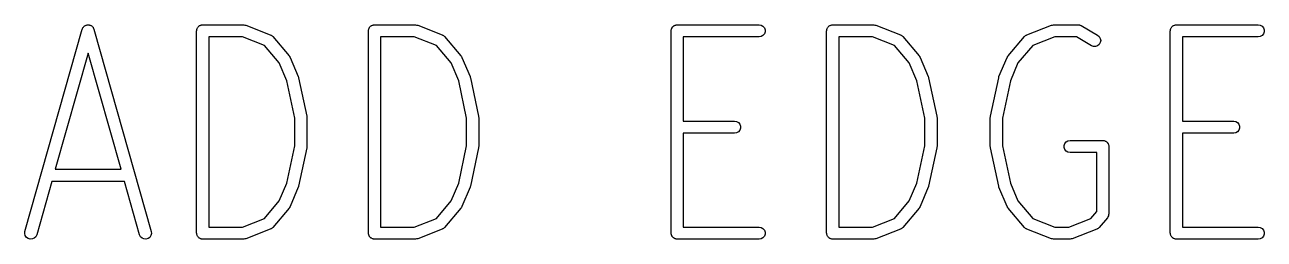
# Model space of a CAD drawing. Extents: x 199.9 to 287.1, y -167.6 to -96.3.
# Drawn here: x 200.1 to 212.36, y -167.37 to -165.25 of the extents above; entities that cross this region are included whole.
import ezdxf

# ---------------------------------------------------------------- set-up
doc = ezdxf.new("R2010")
doc.units = 0
doc.header["$MEASUREMENT"] = 0
doc.layers.add('BLACK', color=7, linetype='CONTINUOUS')

msp = doc.modelspace()

# ---------------------------------------------------------------- linework, layer by layer
at = {"layer": 'Black'}
for p, q in [((200.104, -167.288), (200.671, -165.288)), ((200.671, -165.288), (200.673, -165.284)), ((200.673, -165.284), (200.674, -165.28)), ((200.674, -165.28), (200.677, -165.275)), ((200.677, -165.275), (200.68, -165.27)), ((200.68, -165.27), (200.683, -165.267)), ((200.683, -165.267), (200.686, -165.263)), ((200.686, -165.263), (200.69, -165.259)), ((200.69, -165.259), (200.695, -165.255)), ((200.695, -165.255), (200.699, -165.253)), ((200.699, -165.253), (200.702, -165.251)), ((200.702, -165.251), (200.708, -165.249)), ((200.708, -165.249), (200.714, -165.247)), ((200.714, -165.247), (200.718, -165.246)), ((200.718, -165.246), (200.722, -165.245)), ((200.722, -165.245), (200.729, -165.246)), ((200.729, -165.246), (200.735, -165.245)), ((200.735, -165.245), (200.739, -165.246)), ((200.739, -165.246), (200.743, -165.247)), ((200.743, -165.247), (200.749, -165.249)), ((200.749, -165.249), (200.755, -165.251)), ((200.755, -165.251), (200.758, -165.253)), ((200.758, -165.253), (200.762, -165.255)), ((200.762, -165.255), (200.767, -165.259)), ((200.767, -165.259), (200.772, -165.263)), ((200.772, -165.263), (200.774, -165.267)), ((200.774, -165.267), (200.777, -165.27)), ((200.777, -165.27), (200.78, -165.275)), ((200.78, -165.275), (200.783, -165.28)), ((200.783, -165.28), (200.784, -165.284)), ((200.784, -165.284), (200.786, -165.288)), ((200.786, -165.288), (201.353, -167.288)), ((201.803, -165.294), (201.805, -165.289)), ((201.805, -165.289), (201.806, -165.284)), ((201.806, -165.284), (201.808, -165.28)), ((201.808, -165.28), (201.81, -165.275)), ((201.81, -165.275), (201.813, -165.271)), ((201.813, -165.271), (201.816, -165.266)), ((201.816, -165.266), (201.82, -165.263)), ((201.82, -165.263), (201.823, -165.259)), ((201.823, -165.259), (201.828, -165.256)), ((201.828, -165.256), (201.832, -165.253)), ((201.832, -165.253), (201.837, -165.251)), ((201.837, -165.251), (201.841, -165.248)), ((201.841, -165.248), (201.847, -165.247)), ((201.847, -165.247), (201.851, -165.246)), ((201.851, -165.246), (201.857, -165.246)), ((201.857, -165.246), (201.862, -165.245)), ((201.862, -165.245), (202.267, -165.245)), ((202.267, -165.245), (202.268, -165.245)), ((202.267, -165.245), (202.267, -165.245)), ((202.268, -165.245), (202.278, -165.247)), ((202.278, -165.247), (202.287, -165.248)), ((202.287, -165.248), (202.288, -165.249)), ((202.288, -165.249), (202.289, -165.249)), ((202.289, -165.249), (202.531, -165.344)), ((203.503, -165.294), (203.505, -165.289)), ((203.505, -165.289), (203.506, -165.284)), ((203.506, -165.284), (203.508, -165.28)), ((203.508, -165.28), (203.51, -165.275)), ((203.51, -165.275), (203.513, -165.271)), ((203.513, -165.271), (203.516, -165.266)), ((203.516, -165.266), (203.52, -165.263)), ((203.52, -165.263), (203.523, -165.259)), ((203.523, -165.259), (203.528, -165.256)), ((203.528, -165.256), (203.532, -165.253)), ((203.532, -165.253), (203.537, -165.251)), ((203.537, -165.251), (203.541, -165.248)), ((203.541, -165.248), (203.547, -165.247)), ((203.547, -165.247), (203.551, -165.246)), ((203.551, -165.246), (203.557, -165.246)), ((203.557, -165.246), (203.562, -165.245)), ((203.562, -165.245), (203.967, -165.245)), ((203.967, -165.245), (203.968, -165.245)), ((203.967, -165.245), (203.967, -165.245)), ((203.968, -165.245), (203.978, -165.247)), ((203.978, -165.247), (203.987, -165.248)), ((203.987, -165.248), (203.988, -165.249)), ((203.988, -165.249), (203.989, -165.249)), ((203.989, -165.249), (204.231, -165.344)), ((206.498, -165.294), (206.5, -165.289)), ((206.5, -165.289), (206.501, -165.284)), ((206.501, -165.284), (206.503, -165.28)), ((206.503, -165.28), (206.505, -165.275)), ((206.505, -165.275), (206.509, -165.271)), ((206.509, -165.271), (206.511, -165.266)), ((206.511, -165.266), (206.515, -165.263)), ((206.515, -165.263), (206.519, -165.259)), ((206.519, -165.259), (206.523, -165.256)), ((206.523, -165.256), (206.527, -165.253)), ((206.527, -165.253), (206.532, -165.251)), ((206.532, -165.251), (206.537, -165.248)), ((206.537, -165.248), (206.542, -165.247)), ((206.542, -165.247), (206.547, -165.246)), ((206.547, -165.246), (206.552, -165.246)), ((206.552, -165.246), (206.557, -165.245)), ((206.557, -165.245), (207.367, -165.245)), ((207.367, -165.245), (207.387, -165.248)), ((207.387, -165.248), (207.405, -165.259)), ((207.405, -165.259), (207.419, -165.275)), ((207.419, -165.275), (207.426, -165.294)), ((208.036, -165.294), (208.038, -165.289)), ((208.038, -165.289), (208.039, -165.284)), ((208.039, -165.284), (208.041, -165.28)), ((208.041, -165.28), (208.043, -165.275)), ((208.043, -165.275), (208.047, -165.271)), ((208.047, -165.271), (208.049, -165.266)), ((208.049, -165.266), (208.053, -165.263)), ((208.053, -165.263), (208.057, -165.259)), ((208.057, -165.259), (208.061, -165.256)), ((208.061, -165.256), (208.065, -165.253)), ((208.065, -165.253), (208.07, -165.251)), ((208.07, -165.251), (208.075, -165.248)), ((208.075, -165.248), (208.08, -165.247)), ((208.08, -165.247), (208.085, -165.246)), ((208.085, -165.246), (208.09, -165.246)), ((208.09, -165.246), (208.095, -165.245)), ((208.095, -165.245), (208.5, -165.245)), ((208.5, -165.245), (208.501, -165.245)), ((208.501, -165.245), (208.501, -165.245)), ((208.501, -165.245), (208.511, -165.247)), ((208.511, -165.247), (208.521, -165.248)), ((208.521, -165.248), (208.521, -165.249)), ((208.521, -165.249), (208.522, -165.249)), ((208.522, -165.249), (208.765, -165.344)), ((210.016, -165.344), (210.259, -165.249)), ((210.259, -165.249), (210.26, -165.249)), ((210.26, -165.248), (210.27, -165.247)), ((210.26, -165.249), (210.26, -165.248)), ((210.27, -165.247), (210.279, -165.245)), ((210.279, -165.245), (210.28, -165.245)), ((210.28, -165.245), (210.281, -165.245)), ((210.281, -165.245), (210.524, -165.245)), ((210.524, -165.245), (210.529, -165.246)), ((210.529, -165.246), (210.535, -165.246)), ((210.535, -165.246), (210.539, -165.248)), ((210.539, -165.248), (210.544, -165.248)), ((210.544, -165.248), (210.549, -165.251)), ((210.549, -165.251), (210.554, -165.253)), ((210.554, -165.253), (210.716, -165.348)), ((211.436, -165.294), (211.438, -165.289)), ((211.438, -165.289), (211.439, -165.284)), ((211.439, -165.284), (211.441, -165.28)), ((211.441, -165.28), (211.443, -165.275)), ((211.443, -165.275), (211.447, -165.271)), ((211.447, -165.271), (211.449, -165.266)), ((211.449, -165.266), (211.453, -165.263)), ((211.453, -165.263), (211.457, -165.259)), ((211.457, -165.259), (211.461, -165.256)), ((211.461, -165.256), (211.465, -165.253)), ((211.465, -165.253), (211.47, -165.251)), ((211.47, -165.251), (211.475, -165.248)), ((211.475, -165.248), (211.48, -165.247)), ((211.48, -165.247), (211.485, -165.246)), ((211.485, -165.246), (211.49, -165.246)), ((211.49, -165.246), (211.495, -165.245)), ((211.495, -165.245), (212.305, -165.245)), ((212.305, -165.245), (212.325, -165.248)), ((212.325, -165.248), (212.343, -165.259)), ((212.343, -165.259), (212.357, -165.275)), ((212.357, -165.275), (212.364, -165.294)), ((201.802, -165.305), (201.803, -165.3)), ((201.802, -167.305), (201.802, -165.305)), ((201.803, -165.3), (201.803, -165.294)), ((201.922, -165.365), (201.922, -167.245)), ((202.255, -165.365), (201.922, -165.365)), ((202.474, -165.45), (202.255, -165.365)), ((202.531, -165.344), (202.535, -165.346)), ((202.535, -165.346), (202.539, -165.348)), ((202.539, -165.348), (202.544, -165.352)), ((202.544, -165.352), (202.549, -165.355)), ((202.549, -165.355), (202.552, -165.358)), ((202.552, -165.358), (202.555, -165.361)), ((202.555, -165.361), (202.717, -165.552)), ((203.502, -165.305), (203.503, -165.3)), ((203.502, -167.305), (203.502, -165.305)), ((203.503, -165.3), (203.503, -165.294)), ((203.622, -165.365), (203.622, -167.245)), ((203.955, -165.365), (203.622, -165.365)), ((204.174, -165.45), (203.955, -165.365)), ((204.231, -165.344), (204.235, -165.346)), ((204.235, -165.346), (204.239, -165.348)), ((204.239, -165.348), (204.244, -165.352)), ((204.244, -165.352), (204.249, -165.355)), ((204.249, -165.355), (204.252, -165.358)), ((204.252, -165.358), (204.255, -165.361)), ((204.255, -165.361), (204.417, -165.552)), ((206.497, -165.305), (206.498, -165.3)), ((206.497, -167.305), (206.497, -165.305)), ((206.498, -165.3), (206.498, -165.294)), ((207.367, -165.365), (206.617, -165.365)), ((206.617, -165.365), (206.617, -166.197)), ((207.387, -165.361), (207.367, -165.365)), ((207.405, -165.351), (207.387, -165.361)), ((207.419, -165.335), (207.405, -165.351)), ((207.426, -165.315), (207.419, -165.335)), ((207.426, -165.294), (207.426, -165.315)), ((208.035, -165.305), (208.036, -165.3)), ((208.035, -167.305), (208.035, -165.305)), ((208.036, -165.3), (208.036, -165.294)), ((208.155, -165.365), (208.155, -167.245)), ((208.489, -165.365), (208.155, -165.365)), ((208.707, -165.45), (208.489, -165.365)), ((208.765, -165.344), (208.768, -165.346)), ((208.768, -165.346), (208.773, -165.348)), ((208.773, -165.348), (208.777, -165.352)), ((208.777, -165.352), (208.783, -165.355)), ((208.783, -165.355), (208.785, -165.358)), ((208.785, -165.358), (208.789, -165.361)), ((208.789, -165.361), (208.95, -165.552)), ((209.83, -165.552), (209.992, -165.361)), ((209.992, -165.361), (209.996, -165.358)), ((209.996, -165.358), (209.998, -165.355)), ((209.998, -165.355), (210.004, -165.352)), ((210.004, -165.352), (210.008, -165.348)), ((210.008, -165.348), (210.013, -165.346)), ((210.013, -165.346), (210.016, -165.344)), ((210.292, -165.365), (210.074, -165.45)), ((210.507, -165.365), (210.292, -165.365)), ((210.655, -165.452), (210.507, -165.365)), ((210.716, -165.348), (210.732, -165.362)), ((210.732, -165.362), (210.742, -165.38)), ((210.742, -165.38), (210.746, -165.4)), ((210.746, -165.4), (210.742, -165.421)), ((211.435, -165.305), (211.436, -165.3)), ((211.435, -167.305), (211.435, -165.305)), ((211.436, -165.3), (211.436, -165.294)), ((212.305, -165.365), (211.555, -165.365)), ((211.555, -165.365), (211.555, -166.197)), ((212.325, -165.361), (212.305, -165.365)), ((212.343, -165.351), (212.325, -165.361)), ((212.357, -165.335), (212.343, -165.351)), ((212.364, -165.315), (212.357, -165.335)), ((212.364, -165.294), (212.364, -165.315)), ((200.729, -165.525), (200.403, -166.673)), ((201.054, -166.673), (200.729, -165.525)), ((202.62, -165.622), (202.474, -165.45)), ((204.32, -165.622), (204.174, -165.45)), ((208.853, -165.622), (208.707, -165.45)), ((210.074, -165.45), (209.928, -165.622)), ((210.675, -165.459), (210.655, -165.452)), ((210.696, -165.459), (210.675, -165.459)), ((210.715, -165.452), (210.696, -165.459)), ((210.731, -165.439), (210.715, -165.452)), ((210.742, -165.421), (210.731, -165.439)), ((202.695, -165.799), (202.62, -165.622)), ((202.717, -165.552), (202.722, -165.559)), ((202.722, -165.559), (202.727, -165.567)), ((202.727, -165.567), (202.808, -165.757)), ((204.395, -165.799), (204.32, -165.622)), ((204.417, -165.552), (204.422, -165.559)), ((204.422, -165.559), (204.427, -165.567)), ((204.427, -165.567), (204.508, -165.757)), ((208.928, -165.799), (208.853, -165.622)), ((208.95, -165.552), (208.955, -165.559)), ((208.955, -165.559), (208.96, -165.567)), ((208.96, -165.567), (209.041, -165.757)), ((209.74, -165.757), (209.821, -165.567)), ((209.821, -165.567), (209.826, -165.559)), ((209.826, -165.559), (209.83, -165.552)), ((209.928, -165.622), (209.853, -165.799)), ((202.808, -165.757), (202.809, -165.763)), ((202.809, -165.763), (202.811, -165.768)), ((202.811, -165.768), (202.892, -166.149)), ((204.508, -165.757), (204.509, -165.763)), ((204.509, -165.763), (204.511, -165.768)), ((204.511, -165.768), (204.592, -166.149)), ((209.041, -165.757), (209.042, -165.763)), ((209.042, -165.763), (209.044, -165.768)), ((209.044, -165.768), (209.125, -166.149)), ((209.656, -166.149), (209.737, -165.768)), ((209.737, -165.768), (209.739, -165.763)), ((209.739, -165.763), (209.74, -165.757)), ((202.773, -166.168), (202.695, -165.799)), ((204.473, -166.168), (204.395, -165.799)), ((209.007, -166.168), (208.928, -165.799)), ((209.853, -165.799), (209.774, -166.168)), ((202.892, -166.149), (202.892, -166.156)), ((204.592, -166.149), (204.592, -166.156)), ((209.125, -166.149), (209.126, -166.156)), ((209.655, -166.156), (209.656, -166.149)), ((202.773, -166.441), (202.773, -166.168)), ((202.892, -166.156), (202.893, -166.162)), ((202.893, -166.162), (202.893, -166.448)), ((204.473, -166.441), (204.473, -166.168)), ((204.592, -166.156), (204.593, -166.162)), ((204.593, -166.162), (204.593, -166.448)), ((206.617, -166.197), (207.124, -166.197)), ((207.124, -166.197), (207.144, -166.201)), ((207.144, -166.201), (207.162, -166.211)), ((207.162, -166.211), (207.176, -166.227)), ((207.176, -166.227), (207.183, -166.247)), ((207.183, -166.268), (207.176, -166.287)), ((207.183, -166.247), (207.183, -166.268)), ((209.007, -166.441), (209.007, -166.168)), ((209.126, -166.156), (209.127, -166.162)), ((209.127, -166.162), (209.127, -166.448)), ((209.654, -166.162), (209.655, -166.156)), ((209.654, -166.448), (209.654, -166.162)), ((209.774, -166.168), (209.774, -166.441)), ((211.555, -166.197), (212.062, -166.197)), ((212.062, -166.197), (212.082, -166.201)), ((212.082, -166.201), (212.1, -166.211)), ((212.1, -166.211), (212.114, -166.227)), ((212.114, -166.227), (212.121, -166.247)), ((212.121, -166.268), (212.114, -166.287)), ((212.121, -166.247), (212.121, -166.268)), ((207.124, -166.317), (206.617, -166.317)), ((206.617, -166.317), (206.617, -167.245)), ((207.144, -166.314), (207.124, -166.317)), ((207.162, -166.303), (207.144, -166.314)), ((207.176, -166.287), (207.162, -166.303)), ((210.404, -166.402), (210.422, -166.391)), ((210.422, -166.391), (210.443, -166.388)), ((210.443, -166.388), (210.767, -166.388)), ((210.767, -166.388), (210.772, -166.389)), ((210.772, -166.389), (210.777, -166.389)), ((210.777, -166.389), (210.782, -166.39)), ((210.782, -166.39), (210.787, -166.391)), ((210.787, -166.391), (210.792, -166.394)), ((210.792, -166.394), (210.797, -166.396)), ((212.062, -166.317), (211.555, -166.317)), ((211.555, -166.317), (211.555, -167.245)), ((212.082, -166.314), (212.062, -166.317)), ((212.1, -166.303), (212.082, -166.314)), ((212.114, -166.287), (212.1, -166.303)), ((202.695, -166.81), (202.773, -166.441)), ((202.892, -166.46), (202.811, -166.841)), ((202.893, -166.448), (202.892, -166.454)), ((202.892, -166.454), (202.892, -166.46)), ((204.395, -166.81), (204.473, -166.441)), ((204.592, -166.46), (204.511, -166.841)), ((204.593, -166.448), (204.592, -166.454)), ((204.592, -166.454), (204.592, -166.46)), ((208.928, -166.81), (209.007, -166.441)), ((209.125, -166.46), (209.044, -166.841)), ((209.126, -166.454), (209.125, -166.46)), ((209.127, -166.448), (209.126, -166.454)), ((209.655, -166.454), (209.654, -166.448)), ((209.656, -166.46), (209.655, -166.454)), ((209.737, -166.841), (209.656, -166.46)), ((209.774, -166.441), (209.853, -166.81)), ((210.384, -166.437), (210.391, -166.418)), ((210.384, -166.458), (210.384, -166.437)), ((210.391, -166.478), (210.384, -166.458)), ((210.391, -166.418), (210.404, -166.402)), ((210.404, -166.494), (210.391, -166.478)), ((210.422, -166.504), (210.404, -166.494)), ((210.443, -166.508), (210.422, -166.504)), ((210.707, -166.508), (210.443, -166.508)), ((210.707, -167.092), (210.707, -166.508)), ((210.797, -166.396), (210.801, -166.399)), ((210.801, -166.399), (210.805, -166.402)), ((210.805, -166.402), (210.809, -166.406)), ((210.809, -166.406), (210.813, -166.409)), ((210.813, -166.409), (210.815, -166.414)), ((210.815, -166.414), (210.819, -166.418)), ((210.819, -166.418), (210.82, -166.423)), ((210.82, -166.423), (210.823, -166.427)), ((210.823, -166.427), (210.824, -166.432)), ((210.824, -166.432), (210.826, -166.437)), ((210.826, -166.437), (210.826, -166.442)), ((210.826, -166.442), (210.827, -166.448)), ((210.827, -166.448), (210.827, -167.114)), ((200.403, -166.673), (201.054, -166.673)), ((200.369, -166.793), (200.22, -167.321)), ((201.088, -166.793), (200.369, -166.793)), ((201.238, -167.321), (201.088, -166.793)), ((202.62, -166.987), (202.695, -166.81)), ((202.808, -166.852), (202.727, -167.043)), ((202.809, -166.846), (202.808, -166.852)), ((202.811, -166.841), (202.809, -166.846)), ((204.32, -166.987), (204.395, -166.81)), ((204.508, -166.852), (204.427, -167.043)), ((204.509, -166.846), (204.508, -166.852)), ((204.511, -166.841), (204.509, -166.846)), ((208.853, -166.987), (208.928, -166.81)), ((209.041, -166.852), (208.96, -167.043)), ((209.042, -166.846), (209.041, -166.852)), ((209.044, -166.841), (209.042, -166.846)), ((209.739, -166.846), (209.737, -166.841)), ((209.74, -166.852), (209.739, -166.846)), ((209.821, -167.043), (209.74, -166.852)), ((209.853, -166.81), (209.928, -166.987)), ((202.474, -167.159), (202.62, -166.987)), ((204.174, -167.159), (204.32, -166.987)), ((208.707, -167.159), (208.853, -166.987)), ((209.928, -166.987), (210.074, -167.159)), ((202.717, -167.058), (202.555, -167.248)), ((202.722, -167.05), (202.717, -167.058)), ((202.727, -167.043), (202.722, -167.05)), ((204.417, -167.058), (204.255, -167.248)), ((204.422, -167.05), (204.417, -167.058)), ((204.427, -167.043), (204.422, -167.05)), ((208.95, -167.058), (208.789, -167.248)), ((208.955, -167.05), (208.95, -167.058)), ((208.96, -167.043), (208.955, -167.05)), ((209.826, -167.05), (209.821, -167.043)), ((209.83, -167.058), (209.826, -167.05)), ((209.992, -167.248), (209.83, -167.058)), ((210.65, -167.159), (210.707, -167.092)), ((210.825, -167.125), (210.823, -167.135)), ((210.827, -167.115), (210.825, -167.125)), ((210.827, -167.114), (210.827, -167.114)), ((210.827, -167.114), (210.827, -167.115)), ((201.922, -167.245), (202.255, -167.245)), ((202.255, -167.245), (202.474, -167.159)), ((202.552, -167.251), (202.549, -167.255)), ((202.555, -167.248), (202.552, -167.251)), ((203.622, -167.245), (203.955, -167.245)), ((203.955, -167.245), (204.174, -167.159)), ((204.252, -167.251), (204.249, -167.255)), ((204.255, -167.248), (204.252, -167.251)), ((206.617, -167.245), (207.367, -167.245)), ((207.367, -167.245), (207.387, -167.248)), ((207.387, -167.248), (207.405, -167.259)), ((208.155, -167.245), (208.489, -167.245)), ((208.489, -167.245), (208.707, -167.159)), ((208.785, -167.251), (208.783, -167.255)), ((208.789, -167.248), (208.785, -167.251)), ((209.996, -167.251), (209.992, -167.248)), ((209.998, -167.255), (209.996, -167.251)), ((210.074, -167.159), (210.292, -167.245)), ((210.292, -167.245), (210.432, -167.245)), ((210.432, -167.245), (210.65, -167.159)), ((210.728, -167.251), (210.725, -167.255)), ((210.731, -167.248), (210.728, -167.251)), ((210.812, -167.153), (210.731, -167.248)), ((210.813, -167.153), (210.812, -167.153)), ((210.812, -167.153), (210.812, -167.153)), ((210.818, -167.144), (210.813, -167.153)), ((210.823, -167.135), (210.818, -167.144)), ((210.823, -167.135), (210.823, -167.135)), ((210.823, -167.135), (210.823, -167.135)), ((211.555, -167.245), (212.305, -167.245)), ((212.305, -167.245), (212.325, -167.248)), ((212.325, -167.248), (212.343, -167.259)), ((200.102, -167.309), (200.104, -167.288)), ((200.107, -167.329), (200.102, -167.309)), ((200.119, -167.347), (200.107, -167.329)), ((200.136, -167.359), (200.119, -167.347)), ((200.156, -167.364), (200.136, -167.359)), ((200.177, -167.363), (200.156, -167.364)), ((200.196, -167.354), (200.177, -167.363)), ((200.211, -167.34), (200.196, -167.354)), ((200.22, -167.321), (200.211, -167.34)), ((201.247, -167.34), (201.238, -167.321)), ((201.262, -167.354), (201.247, -167.34)), ((201.281, -167.363), (201.262, -167.354)), ((201.301, -167.364), (201.281, -167.363)), ((201.321, -167.359), (201.301, -167.364)), ((201.338, -167.347), (201.321, -167.359)), ((201.35, -167.329), (201.338, -167.347)), ((201.355, -167.309), (201.35, -167.329)), ((201.353, -167.288), (201.355, -167.309)), ((201.803, -167.31), (201.802, -167.305)), ((201.803, -167.315), (201.803, -167.31)), ((201.805, -167.32), (201.803, -167.315)), ((201.806, -167.325), (201.805, -167.32)), ((201.808, -167.33), (201.806, -167.325)), ((201.81, -167.335), (201.808, -167.33)), ((201.813, -167.339), (201.81, -167.335)), ((201.816, -167.343), (201.813, -167.339)), ((201.82, -167.347), (201.816, -167.343)), ((201.823, -167.351), (201.82, -167.347)), ((201.828, -167.353), (201.823, -167.351)), ((201.832, -167.357), (201.828, -167.353)), ((201.837, -167.359), (201.832, -167.357)), ((201.841, -167.361), (201.837, -167.359)), ((201.847, -167.362), (201.841, -167.361)), ((201.851, -167.364), (201.847, -167.362)), ((201.857, -167.364), (201.851, -167.364)), ((201.862, -167.365), (201.857, -167.364)), ((202.267, -167.365), (201.862, -167.365)), ((202.268, -167.365), (202.267, -167.365)), ((202.267, -167.365), (202.267, -167.365)), ((202.278, -167.363), (202.268, -167.365)), ((202.287, -167.361), (202.278, -167.363)), ((202.288, -167.361), (202.287, -167.361)), ((202.289, -167.361), (202.288, -167.361)), ((202.531, -167.265), (202.289, -167.361)), ((202.535, -167.263), (202.531, -167.265)), ((202.539, -167.262), (202.535, -167.263)), ((202.544, -167.258), (202.539, -167.262)), ((202.549, -167.255), (202.544, -167.258)), ((203.503, -167.31), (203.502, -167.305)), ((203.503, -167.315), (203.503, -167.31)), ((203.505, -167.32), (203.503, -167.315)), ((203.506, -167.325), (203.505, -167.32)), ((203.508, -167.33), (203.506, -167.325)), ((203.51, -167.335), (203.508, -167.33)), ((203.513, -167.339), (203.51, -167.335)), ((203.516, -167.343), (203.513, -167.339)), ((203.52, -167.347), (203.516, -167.343)), ((203.523, -167.351), (203.52, -167.347)), ((203.528, -167.353), (203.523, -167.351)), ((203.532, -167.357), (203.528, -167.353)), ((203.537, -167.359), (203.532, -167.357)), ((203.541, -167.361), (203.537, -167.359)), ((203.547, -167.362), (203.541, -167.361)), ((203.551, -167.364), (203.547, -167.362)), ((203.557, -167.364), (203.551, -167.364)), ((203.562, -167.365), (203.557, -167.364)), ((203.967, -167.365), (203.562, -167.365)), ((203.968, -167.365), (203.967, -167.365)), ((203.967, -167.365), (203.967, -167.365)), ((203.978, -167.363), (203.968, -167.365)), ((203.987, -167.361), (203.978, -167.363)), ((203.988, -167.361), (203.987, -167.361)), ((203.989, -167.361), (203.988, -167.361)), ((204.231, -167.265), (203.989, -167.361)), ((204.235, -167.263), (204.231, -167.265)), ((204.239, -167.262), (204.235, -167.263)), ((204.244, -167.258), (204.239, -167.262)), ((204.249, -167.255), (204.244, -167.258)), ((206.498, -167.31), (206.497, -167.305)), ((206.498, -167.315), (206.498, -167.31)), ((206.5, -167.32), (206.498, -167.315)), ((206.501, -167.325), (206.5, -167.32)), ((206.503, -167.33), (206.501, -167.325)), ((206.505, -167.335), (206.503, -167.33)), ((206.509, -167.339), (206.505, -167.335)), ((206.511, -167.343), (206.509, -167.339)), ((206.515, -167.347), (206.511, -167.343)), ((206.519, -167.351), (206.515, -167.347)), ((206.523, -167.353), (206.519, -167.351)), ((206.527, -167.357), (206.523, -167.353)), ((206.532, -167.359), (206.527, -167.357)), ((206.537, -167.361), (206.532, -167.359)), ((206.542, -167.362), (206.537, -167.361)), ((206.547, -167.364), (206.542, -167.362)), ((206.552, -167.364), (206.547, -167.364)), ((206.557, -167.365), (206.552, -167.364)), ((207.367, -167.365), (206.557, -167.365)), ((207.387, -167.361), (207.367, -167.365)), ((207.405, -167.351), (207.387, -167.361)), ((207.405, -167.259), (207.419, -167.275)), ((207.419, -167.335), (207.405, -167.351)), ((207.419, -167.275), (207.426, -167.294)), ((207.426, -167.315), (207.419, -167.335)), ((207.426, -167.294), (207.426, -167.315)), ((208.036, -167.31), (208.035, -167.305)), ((208.036, -167.315), (208.036, -167.31)), ((208.038, -167.32), (208.036, -167.315)), ((208.039, -167.325), (208.038, -167.32)), ((208.041, -167.33), (208.039, -167.325)), ((208.043, -167.335), (208.041, -167.33)), ((208.047, -167.339), (208.043, -167.335)), ((208.049, -167.343), (208.047, -167.339)), ((208.053, -167.347), (208.049, -167.343)), ((208.057, -167.351), (208.053, -167.347)), ((208.061, -167.353), (208.057, -167.351)), ((208.065, -167.357), (208.061, -167.353)), ((208.07, -167.359), (208.065, -167.357)), ((208.075, -167.361), (208.07, -167.359)), ((208.08, -167.362), (208.075, -167.361)), ((208.085, -167.364), (208.08, -167.362)), ((208.09, -167.364), (208.085, -167.364)), ((208.095, -167.365), (208.09, -167.364)), ((208.5, -167.365), (208.095, -167.365)), ((208.501, -167.365), (208.5, -167.365)), ((208.511, -167.363), (208.501, -167.365)), ((208.501, -167.365), (208.501, -167.365)), ((208.521, -167.361), (208.511, -167.363)), ((208.522, -167.361), (208.521, -167.361)), ((208.521, -167.361), (208.521, -167.361)), ((208.765, -167.265), (208.522, -167.361)), ((208.768, -167.263), (208.765, -167.265)), ((208.773, -167.262), (208.768, -167.263)), ((208.777, -167.258), (208.773, -167.262)), ((208.783, -167.255), (208.777, -167.258)), ((210.004, -167.258), (209.998, -167.255)), ((210.008, -167.262), (210.004, -167.258)), ((210.013, -167.263), (210.008, -167.262)), ((210.016, -167.265), (210.013, -167.263)), ((210.259, -167.361), (210.016, -167.265)), ((210.26, -167.361), (210.259, -167.361)), ((210.27, -167.363), (210.26, -167.361)), ((210.26, -167.361), (210.26, -167.361)), ((210.279, -167.365), (210.27, -167.363)), ((210.28, -167.365), (210.279, -167.365)), ((210.281, -167.365), (210.28, -167.365)), ((210.443, -167.365), (210.281, -167.365)), ((210.444, -167.365), (210.443, -167.365)), ((210.454, -167.363), (210.444, -167.365)), ((210.444, -167.365), (210.444, -167.365)), ((210.463, -167.361), (210.454, -167.363)), ((210.464, -167.361), (210.463, -167.361)), ((210.465, -167.361), (210.464, -167.361)), ((210.708, -167.265), (210.465, -167.361)), ((210.711, -167.263), (210.708, -167.265)), ((210.715, -167.262), (210.711, -167.263)), ((210.72, -167.258), (210.715, -167.262)), ((210.725, -167.255), (210.72, -167.258)), ((211.436, -167.31), (211.435, -167.305)), ((211.436, -167.315), (211.436, -167.31)), ((211.438, -167.32), (211.436, -167.315)), ((211.439, -167.325), (211.438, -167.32)), ((211.441, -167.33), (211.439, -167.325)), ((211.443, -167.335), (211.441, -167.33)), ((211.447, -167.339), (211.443, -167.335)), ((211.449, -167.343), (211.447, -167.339)), ((211.453, -167.347), (211.449, -167.343)), ((211.457, -167.351), (211.453, -167.347)), ((211.461, -167.353), (211.457, -167.351)), ((211.465, -167.357), (211.461, -167.353)), ((211.47, -167.359), (211.465, -167.357)), ((211.475, -167.361), (211.47, -167.359)), ((211.48, -167.362), (211.475, -167.361)), ((211.485, -167.364), (211.48, -167.362)), ((211.49, -167.364), (211.485, -167.364)), ((211.495, -167.365), (211.49, -167.364)), ((212.305, -167.365), (211.495, -167.365)), ((212.325, -167.361), (212.305, -167.365)), ((212.343, -167.351), (212.325, -167.361)), ((212.343, -167.259), (212.357, -167.275)), ((212.357, -167.335), (212.343, -167.351)), ((212.357, -167.275), (212.364, -167.294)), ((212.364, -167.315), (212.357, -167.335)), ((212.364, -167.294), (212.364, -167.315))]:
    msp.add_line(p, q, dxfattribs=at)

doc.saveas('drawing.dxf')
